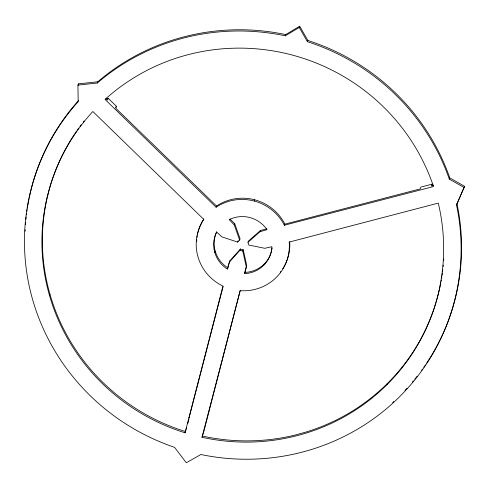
<?xml version="1.0" encoding="UTF-8"?>
<svg xmlns="http://www.w3.org/2000/svg" width="489" height="489" viewBox="0 0 489 489"><rect width="100%" height="100%" fill="white"/><g stroke="black" fill="none" stroke-linecap="round" stroke-linejoin="round"><path stroke-width="0.73" d="M185.05 432.789L222.941 286.102A46.724 45.526 20.7 0 1 208.601 275.564L208.051 274.965A46.724 45.526 20.7 0 1 203.815 219.439L92.861 111.516L91.675 112.8A201.505 196.34 20.7 0 0 183.338 432.258L185.05 432.789L185.514 431.555L183.803 431.029A201.505 196.34 20.7 0 1 60.887 323.394L59.444 320.234A201.505 196.34 20.7 0 1 44.23 267.22L43.79 263.803A201.505 196.34 20.7 0 1 46.926 198.913L49.42 188.937A201.505 196.34 20.7 0 1 57.286 166.291M229.964 219.041L234.732 223.669L240.087 238.828L239.622 240.056L237.593 242.067L222.085 236.969L216.664 232.067A29.206 28.454 20.7 0 0 227.263 269.005L229.775 260.924L240.405 249.023L243.229 249.769L246.707 265.417L244.708 273.632A29.206 28.454 20.7 0 0 271.872 246.707L264.769 248.29L248.779 245.038L247.99 242.275L248.455 241.046L260.478 230.496L266.884 228.834M185.679 430.913L186.009 429.629M223.167 286.407L189.035 417.967L189.5 416.738M227.501 269.152L229.775 260.924M187.825 423.474L188.968 419.067M201.981 437.276L240.172 290.674A46.724 45.526 20.7 0 0 287.025 260.136L287.275 259.378A46.724 45.526 20.7 0 0 289.201 242.086L438.26 203.112L438.67 204.818A201.505 196.34 20.7 0 1 203.724 437.661L201.981 437.276L203.809 431.634L240.288 290.166M244.433 273.638L246.707 265.417M77.947 85.086L78.411 83.857L97.757 81.804A219.029 213.412 20.7 0 1 255.484 30.336L259.286 30.642A219.029 213.412 20.7 0 1 285.704 34.597L299.714 26.229L307.856 40.471A219.029 213.412 20.7 0 1 332.789 50.135L336.255 51.755A219.029 213.412 20.7 0 1 448.688 174.866L449.764 177.904L449.299 179.133L464.085 187.489L456.512 204.983A219.029 213.412 20.7 0 1 204.072 455.161L200.869 454.513L186.315 462.771L174.542 447.331A219.029 213.412 20.7 0 1 76.052 104.084L78.179 101.7L77.947 85.086L97.293 83.032A219.029 213.412 20.7 0 1 285.24 35.825L299.25 27.457L299.714 26.229M97.293 83.032L97.757 81.804M216.083 207.244L216.205 207.159A46.724 45.526 20.7 0 1 232.471 200.398L233.265 200.245A46.724 45.526 20.7 0 1 284.36 225.233L433.505 186.553L432.948 184.885A201.505 196.34 20.7 0 0 106.339 98.271L105.043 99.444L216.083 207.244L216.548 206.016L115.795 108.203L116.492 106.364L108.148 98.258L107.452 100.104L105.991 98.686M49.493 295.448L49.957 294.219M285.24 35.825L285.704 34.597M214.769 252.41L215.233 251.181M239.622 240.056L234.268 224.897L234.732 223.669M449.299 179.133L448.224 176.101A219.029 213.412 20.7 0 0 307.392 41.699L307.856 40.471M237.593 242.067L238.057 240.839M254.219 201.034L254.683 199.805M229.31 262.153L239.94 250.252L240.405 249.023M246.242 266.646L242.764 250.998L243.229 249.769M247.99 242.275L260.014 231.725L260.478 230.496M186.175 428.987L186.639 427.759M263.65 265.374L264.115 264.139M284.433 225.368L284.824 224.005A46.724 45.526 20.7 0 0 233.73 199.017L232.935 199.17A46.724 45.526 20.7 0 0 216.67 205.93L216.548 206.016M433.517 185.753L432.056 184.157L431.359 186.003L433.315 185.49M386.756 384.886L387.221 383.657M456.512 204.983L464.55 186.26L449.764 177.904M464.085 187.489L464.55 186.26M423.798 367.3L425.442 364.916M78.643 100.465L76.516 102.855A219.029 213.412 20.7 0 0 30.691 191.37M115.435 107.409L116.492 106.364M106.101 98.925L108.148 98.258M432.056 184.157L420.852 187.079L420.155 188.919L284.898 224.139M260.014 231.725L266.976 229.647A29.206 28.454 20.7 0 0 229.213 219.634L234.268 224.897M244.897 272.41L245.172 272.404A29.206 28.454 20.7 0 0 271.199 252.324M202.446 436.047L204.188 436.432A201.505 196.34 20.7 0 0 294.512 435.192L304.61 432.465A201.505 196.34 20.7 0 0 363.535 403.651L366.322 401.616A201.505 196.34 20.7 0 0 405.314 362.979L407.355 360.222A201.505 196.34 20.7 0 0 435.925 302.783M239.94 250.252L242.764 250.998M227.966 267.923L227.727 267.776A29.206 28.454 20.7 0 1 216.694 231.731M299.25 27.457L307.392 41.699M78.411 83.857L78.429 85.367M272.128 247.954A29.206 28.454 20.7 0 1 271.896 249.427M271.584 250.888A29.206 28.454 20.7 0 1 271.34 251.847M57.555 165.661A201.505 196.34 20.7 0 1 74.811 133.735M75.196 133.167A201.505 196.34 20.7 0 1 76.749 130.905M77.537 129.781A201.505 196.34 20.7 0 1 78.735 128.106M79.945 126.443A201.505 196.34 20.7 0 1 81.18 124.793M83.277 122.073A201.505 196.34 20.7 0 1 84.132 120.997M443.755 258.987A201.505 196.34 20.7 0 1 443.67 260.356M443.285 265.148A201.505 196.34 20.7 0 1 443.15 266.517M442.777 269.928A201.505 196.34 20.7 0 1 442.521 271.97M442.343 273.333A201.505 196.34 20.7 0 1 442.056 275.368M441.848 276.725A201.505 196.34 20.7 0 1 441.524 278.761M441.292 280.111A201.505 196.34 20.7 0 1 441.054 281.462M440.803 282.813A201.505 196.34 20.7 0 1 437.074 298.834M436.891 299.494A201.505 196.34 20.7 0 1 436.127 302.129M456.977 203.748A219.029 213.412 20.7 0 1 426.744 362.991M422.502 369.128A219.029 213.412 20.7 0 1 421.628 370.338M417.129 376.292A219.029 213.412 20.7 0 1 414.794 379.207M413.37 380.937A219.029 213.412 20.7 0 1 412.41 382.086M406.989 388.26A219.029 213.412 20.7 0 1 404.959 390.454M393.779 401.493A219.029 213.412 20.7 0 1 392.673 402.502M25.104 231.199A219.029 213.412 20.7 0 1 25.177 229.708M25.501 224.494A219.029 213.412 20.7 0 1 25.685 222.257M25.96 219.286A219.029 213.412 20.7 0 1 26.198 217.061M26.455 214.836A219.029 213.412 20.7 0 1 26.638 213.357M26.938 211.138A219.029 213.412 20.7 0 1 27.152 209.665M27.378 208.186A219.029 213.412 20.7 0 1 27.61 206.713M27.855 205.246A219.029 213.412 20.7 0 1 29.083 198.65M29.23 197.917A219.029 213.412 20.7 0 1 30.52 192.098M285.387 264.054A46.724 45.526 20.7 0 0 287.489 258.907L287.74 258.149A46.724 45.526 20.7 0 0 289.72 241.652M285.032 264.763A46.724 45.526 20.7 0 1 283.901 266.86M283.498 267.544A46.724 45.526 20.7 0 1 282.654 268.895M280.827 271.499A46.724 45.526 20.7 0 1 280.344 272.135M196.706 241.34A46.724 45.526 20.7 0 1 196.792 239.751M197.036 237.373A46.724 45.526 20.7 0 1 197.269 235.802M197.556 234.237A46.724 45.526 20.7 0 1 197.721 233.455M197.904 232.685A46.724 45.526 20.7 0 1 203.84 218.876"/></g></svg>
